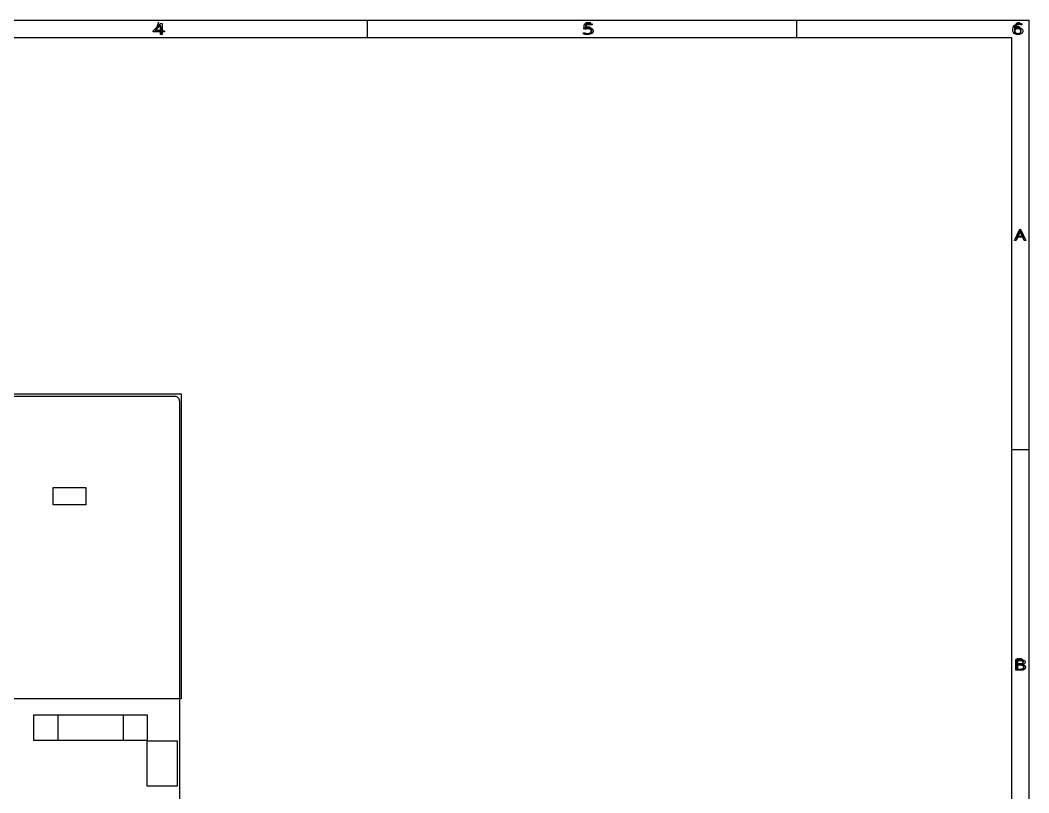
# Model space of a CAD drawing. Header units: millimetres. Extents: x 10 to 287, y 10 to 200.
# Drawn here: x 169.6 to 287, y 110.1 to 200 of the extents above; entities that cross this region are included whole.
import ezdxf

# ---------------------------------------------------------------- set-up
doc = ezdxf.new("R2010")
doc.units = ezdxf.units.MM
doc.layers.get('0').update_dxf_attribs({"linetype": 'CONTINUOUS'})

msp = doc.modelspace()

# ---------------------------------------------------------------- linework, layer by layer
at = {"color": 7}
for points in [[(10, 200.0072), (287.0022, 200.0072), (287.0022, 10), (10, 10)], [(186.37817, 198.637995), (186.11851, 198.637995), (186.11851, 198.3572), (185.90629, 198.3572), (185.90629, 198.637995), (185.05243, 198.637995), (185.05243, 198.767992), (185.89131, 199.60171), (186.11851, 199.60171), (186.11851, 198.774926), (186.37817, 198.774926)], [(235.68653, 199.116314)], [(285.13731, 198.885817)], [(285.74152, 198.468128)], [(12, 198.0072), (285.0022, 198.0072), (285.0022, 12), (12, 12)], [(286.46248, 174.357198), (286.28694, 174.740258), (285.70929, 174.740258), (285.53579, 174.357198), (285.35005, 174.357198), (285.91953, 175.599974), (286.08486, 175.599974), (286.65231, 174.357198)], [(167.51, 156.5288), (188.31, 156.5288), (188.31, 121.0288), (167.51, 121.0288)], [(167.51, 156.5288), (188.31, 156.5288), (188.31, 121.0288), (167.51, 121.0288)], [(173.4, 145.6072), (177.2, 145.6072), (177.2, 143.6072), (173.4, 143.6072)], [(173.4, 145.6072), (177.2, 145.6072), (177.2, 143.6072), (173.4, 143.6072)], [(171.16, 119.1598), (184.36, 119.1598), (184.36, 116.1598), (171.16, 116.1598)], [(171.16, 119.1598), (184.36, 119.1598), (184.36, 116.1598), (171.16, 116.1598)], [(187.9, 116.1072), (184.3, 116.1072), (184.3, 110.9072), (187.9, 110.9072)], [(187.9, 116.1072), (184.3, 116.1072), (184.3, 110.9072), (187.9, 110.9072)]]:
    msp.add_lwpolyline(points, close=True, dxfattribs=at)
for points in [[(185.6558, 199.7755), (185.3463, 198.8469), (186.1511, 198.8469)], [(210, 198.0072), (210, 200.0072)], [(236.0273, 199.7136), (235.4082, 199.7136), (235.3463, 199.0945), (235.4082, 199.1565), (235.532, 199.2184), (235.8415, 199.2184), (235.9654, 199.1565), (236.0273, 199.0945), (236.0892, 198.9707), (236.0892, 198.6612), (236.0273, 198.5374), (235.9654, 198.4755), (235.8415, 198.4136), (235.532, 198.4136), (235.4082, 198.4755), (235.3463, 198.5374)], [(260, 198.0072), (260, 200.0072)], [(285.9654, 199.7136), (285.7177, 199.7136), (285.5939, 199.6517), (285.532, 199.5898), (285.4082, 199.4041), (285.3463, 199.1565), (285.3463, 198.6612), (285.4082, 198.5374), (285.4701, 198.4755), (285.5939, 198.4136), (285.8415, 198.4136), (285.9654, 198.4755), (286.0273, 198.5374), (286.0892, 198.6612), (286.0892, 198.9707), (286.0273, 199.0945), (285.9654, 199.1565), (285.8415, 199.2184), (285.5939, 199.2184), (285.4701, 199.1565), (285.4082, 199.0945), (285.3463, 198.9707)], [(185.80099, 199.30358), (185.2667, 198.774924), (185.90629, 198.774926)], [(185.90629, 198.774926), (185.90629, 199.164918)], [(185.91829, 199.43878), (185.90829, 199.43878)], [(185.9654, 199.2803), (185.9654, 198.4136)], [(235.15729, 198.407469), (235.15729, 198.55133)], [(235.30959, 198.962089), (235.19973, 199.010619), (235.26713, 199.594742), (236.16094, 199.594742), (236.16094, 199.456078), (235.45439, 199.456078), (235.41189, 199.097284)], [(285.357, 198.986355), (285.372, 198.986355)], [(286.17349, 199.596481), (286.17349, 199.466483)], [(285.5689, 174.4136), (286.0022, 175.7136), (286.4355, 174.4136)], [(285.93583, 175.253313), (285.7705, 174.87892), (286.23183, 174.878922)], [(286.23183, 174.878922), (286.06853, 175.253315)], [(285.6927, 174.785), (286.3117, 174.785)], [(187.62, 156.2022), (167.3304, 156.1922)], [(187.62, 156.2022), (167.3304, 156.1922)], [(188.12, 155.7072), (188.134, 94.6122)], [(188.12, 155.7072), (188.134, 94.6122)], [(287.0022, 150.0072), (285.0022, 150.0072)], [(286.0951, 125.0945), (286.2808, 125.0326), (286.3427, 124.9707), (286.4046, 124.8469), (286.4046, 124.6612), (286.3427, 124.5374), (286.2808, 124.4755), (286.157, 124.4136), (285.6617, 124.4136), (285.6617, 125.7136), (286.0951, 125.7136), (286.2189, 125.6517), (286.2808, 125.5898), (286.3427, 125.466), (286.3427, 125.3422), (286.2808, 125.2184), (286.2189, 125.1565), (286.0951, 125.0945), (285.6617, 125.0945)], [(286.05491, 124.357174), (285.47954, 124.357174), (285.47955, 125.594775)], [(285.47955, 125.594775), (285.94718, 125.594775)], [(285.95629, 125.461319), (285.6858, 125.461319), (285.68586, 125.067851)], [(285.68586, 125.067851), (285.98844, 125.067851)], [(285.9999, 124.937856), (285.68586, 124.937854)], [(285.68586, 124.937854), (285.68586, 124.488929), (286.01595, 124.488929)], [(286.25667, 125.014126), (286.25667, 125.005426)], [(173.96, 119.1598), (173.96, 116.1598)], [(173.96, 119.1598), (173.96, 116.1598)], [(181.56, 119.1598), (181.56, 116.1598)], [(181.56, 119.1598), (181.56, 116.1598)]]:
    msp.add_lwpolyline(points, dxfattribs=at)
for points in [[(185.85839, 199.36771), (185.83839, 199.34229), (185.819257, 199.320913), (185.80099, 199.30358)], [(185.90829, 199.43878), (185.894957, 199.416827), (185.878323, 199.393137), (185.85839, 199.36771)], [(185.90629, 199.164918), (185.90629, 199.225005), (185.906957, 199.275848), (185.90829, 199.317449)], [(185.90829, 199.317449), (185.911623, 199.360202), (185.914957, 199.400646), (185.91829, 199.43878)], [(235.15729, 198.55133), (235.217223, 198.52591), (235.289627, 198.505687), (235.3745, 198.49066)], [(235.4544, 198.979419), (235.394467, 198.973619), (235.346197, 198.967842), (235.30959, 198.962089)], [(235.3745, 198.49066), (235.461053, 198.476793), (235.543443, 198.46986), (235.62167, 198.46986)], [(235.41189, 199.097284), (235.440223, 199.100751), (235.478507, 199.104794), (235.52674, 199.109414)], [(235.61418, 198.988119), (235.56758, 198.988119), (235.51432, 198.985219), (235.4544, 198.979419)], [(235.52674, 199.109414), (235.575007, 199.114014), (235.62827, 199.116314), (235.68653, 199.116314)], [(235.95373, 198.922249), (235.882157, 198.966162), (235.768973, 198.988119), (235.61418, 198.988119)], [(235.62167, 198.46986), (235.753163, 198.46986), (235.858857, 198.491237), (235.93875, 198.53399)], [(235.68659, 199.116386), (235.86801, 199.116386), (236.012817, 199.084609), (236.12101, 199.021056)], [(235.93875, 198.53399), (236.02031, 198.577903), (236.06109, 198.645502), (236.06109, 198.736786)], [(236.06109, 198.736786), (236.06109, 198.817673), (236.025303, 198.879494), (235.95373, 198.922249)], [(236.28579, 198.752395), (236.28579, 198.62413), (236.2267, 198.523021), (236.10852, 198.449067)], [(236.12101, 199.021056), (236.230863, 198.957503), (236.28579, 198.867949), (236.28579, 198.752395)], [(285.21721, 198.579023), (285.163943, 198.65991), (285.13731, 198.762175), (285.13731, 198.885817)], [(285.13732, 198.885857), (285.13732, 198.974833), (285.148153, 199.062076), (285.16982, 199.147585)], [(285.16982, 199.147585), (285.193153, 199.23425), (285.233933, 199.312249), (285.29216, 199.381581)], [(285.43692, 198.39876), (285.345373, 198.438047), (285.272137, 198.498134), (285.21721, 198.579023)], [(285.29216, 199.381581), (285.352093, 199.452068), (285.435317, 199.508112), (285.54183, 199.549711)], [(285.3945, 199.178752), (285.3745, 199.118665), (285.362, 199.054533), (285.357, 198.986355)], [(285.40697, 198.891054), (285.37537, 198.856387), (285.35957, 198.821143), (285.35957, 198.785322)], [(285.35957, 198.785322), (285.35957, 198.735635), (285.373703, 198.685948), (285.40197, 198.636259)], [(285.372, 198.986355), (285.410267, 199.026802), (285.46353, 199.06089), (285.53179, 199.08862)], [(285.4894, 199.338215), (285.446133, 199.291995), (285.4145, 199.238841), (285.3945, 199.178752)], [(285.40197, 198.636259), (285.430303, 198.587726), (285.47275, 198.547282), (285.52931, 198.514928)], [(285.54429, 198.977714), (285.486023, 198.955761), (285.44025, 198.926874), (285.40697, 198.891054)], [(285.67166, 199.447413), (285.595093, 199.420833), (285.53434, 199.384434), (285.4894, 199.338215)], [(285.52931, 198.514928), (285.58591, 198.483728), (285.656647, 198.468128), (285.74152, 198.468128)], [(285.53179, 199.08862), (285.600037, 199.117507), (285.68742, 199.13195), (285.79394, 199.13195)], [(285.54183, 199.549711), (285.648357, 199.591311), (285.785673, 199.612111), (285.95378, 199.612111)], [(285.74901, 199.012384), (285.670783, 199.012384), (285.602543, 199.000827), (285.54429, 198.977714)], [(285.95877, 199.487283), (285.843923, 199.487283), (285.74822, 199.473993), (285.67166, 199.447413)], [(285.74151, 198.468132), (285.84637, 198.468132), (285.931257, 198.491242), (285.99617, 198.537462)], [(286.00617, 198.943054), (285.94957, 198.989274), (285.86385, 199.012384), (285.74901, 199.012384)], [(285.79394, 199.13195), (285.948733, 199.13195), (286.073567, 199.099017), (286.16844, 199.03315)], [(285.95378, 199.612111), (285.988713, 199.612111), (286.026997, 199.610944), (286.06863, 199.608611)], [(286.07112, 199.482083), (286.032853, 199.48555), (285.995403, 199.487283), (285.95877, 199.487283)], [(285.99617, 198.537462), (286.061103, 198.584835), (286.09357, 198.657634), (286.09357, 198.755857)], [(286.09357, 198.755857), (286.09357, 198.834434), (286.064437, 198.896833), (286.00617, 198.943054)], [(286.06863, 199.608611), (286.111897, 199.606278), (286.14685, 199.602234), (286.17349, 199.596481)], [(286.17349, 199.466483), (286.143557, 199.473416), (286.109433, 199.478616), (286.07112, 199.482083)], [(286.31076, 198.755822), (286.31076, 198.626403), (286.25916, 198.524716), (286.15596, 198.450762)], [(286.16844, 199.03315), (286.26332, 198.968443), (286.31076, 198.876001), (286.31076, 198.755822)], [(235.35952, 198.357199), (235.279627, 198.368752), (235.212217, 198.385509), (235.15729, 198.407469)], [(235.61918, 198.339869), (235.525967, 198.339869), (235.439413, 198.345646), (235.35952, 198.357199)], [(236.10852, 198.449067), (235.992013, 198.376268), (235.8289, 198.339869), (235.61918, 198.339869)], [(285.74401, 198.33983), (285.63083, 198.33983), (285.528467, 198.359473), (285.43692, 198.39876)], [(286.15596, 198.450762), (286.054427, 198.376807), (285.91711, 198.33983), (285.74401, 198.33983)], [(285.96443, 175.333043), (285.953563, 175.299536), (285.94403, 175.27296), (285.93583, 175.253313)], [(285.99913, 175.438775), (285.988263, 175.402955), (285.976697, 175.367711), (285.96443, 175.333043)], [(286.01953, 175.378105), (286.011397, 175.404685), (286.004597, 175.424908), (285.99913, 175.438775)], [(286.04813, 175.303575), (286.038597, 175.327842), (286.029063, 175.352685), (286.01953, 175.378105)], [(286.06853, 175.253315), (286.06453, 175.262562), (286.05773, 175.279315), (286.04813, 175.303575)], [(187.973553, 156.055753), (187.879785, 156.149522), (187.752608, 156.2022), (187.62, 156.2022)], [(187.973553, 156.055753), (187.879785, 156.149522), (187.752608, 156.2022), (187.62, 156.2022)], [(188.12, 155.7022), (188.12, 155.834808), (188.067322, 155.961985), (187.973553, 156.055753)], [(188.12, 155.7022), (188.12, 155.834808), (188.067322, 155.961985), (187.973553, 156.055753)], [(285.94718, 125.594775), (286.150433, 125.594775), (286.304783, 125.571665), (286.41023, 125.525445)], [(286.25888, 125.416249), (286.196213, 125.446296), (286.09535, 125.461319), (285.95629, 125.461319)], [(285.98844, 125.067851), (286.127507, 125.067851), (286.22302, 125.084608), (286.27498, 125.118121)], [(286.31394, 124.877186), (286.255873, 124.917633), (286.151193, 124.937856), (285.9999, 124.937856)], [(286.01595, 124.488929), (286.16113, 124.488929), (286.261993, 124.510306), (286.31854, 124.553059)], [(286.4882, 125.105986), (286.434733, 125.058613), (286.357557, 125.027993), (286.25667, 125.014126)], [(286.25667, 125.005426), (286.325443, 124.996179), (286.387337, 124.980579), (286.44235, 124.958626)], [(286.35518, 125.270652), (286.35518, 125.338828), (286.32308, 125.38736), (286.25888, 125.416249)], [(286.27498, 125.118121), (286.328447, 125.152788), (286.35518, 125.203631), (286.35518, 125.270652)], [(286.40334, 124.721189), (286.40334, 124.785902), (286.37354, 124.837901), (286.31394, 124.877186)], [(286.31854, 124.553059), (286.375073, 124.595812), (286.40334, 124.651856), (286.40334, 124.721189)], [(286.41023, 125.525445), (286.515677, 125.479225), (286.5684, 125.400071), (286.5684, 125.287983)], [(286.44235, 124.958626), (286.498883, 124.936673), (286.5432, 124.905473), (286.5753, 124.865026)], [(286.6234, 124.709029), (286.6234, 124.596942), (286.572207, 124.510277), (286.46982, 124.449034)], [(286.5684, 125.287983), (286.5684, 125.215184), (286.541667, 125.154519), (286.4882, 125.105986)], [(286.5753, 124.865026), (286.607367, 124.824579), (286.6234, 124.77258), (286.6234, 124.709029)], [(286.46982, 124.449034), (286.36896, 124.387794), (286.230657, 124.357174), (286.05491, 124.357174)]]:
    msp.add_open_spline(points, degree=3, dxfattribs=at)

doc.saveas('drawing.dxf')
